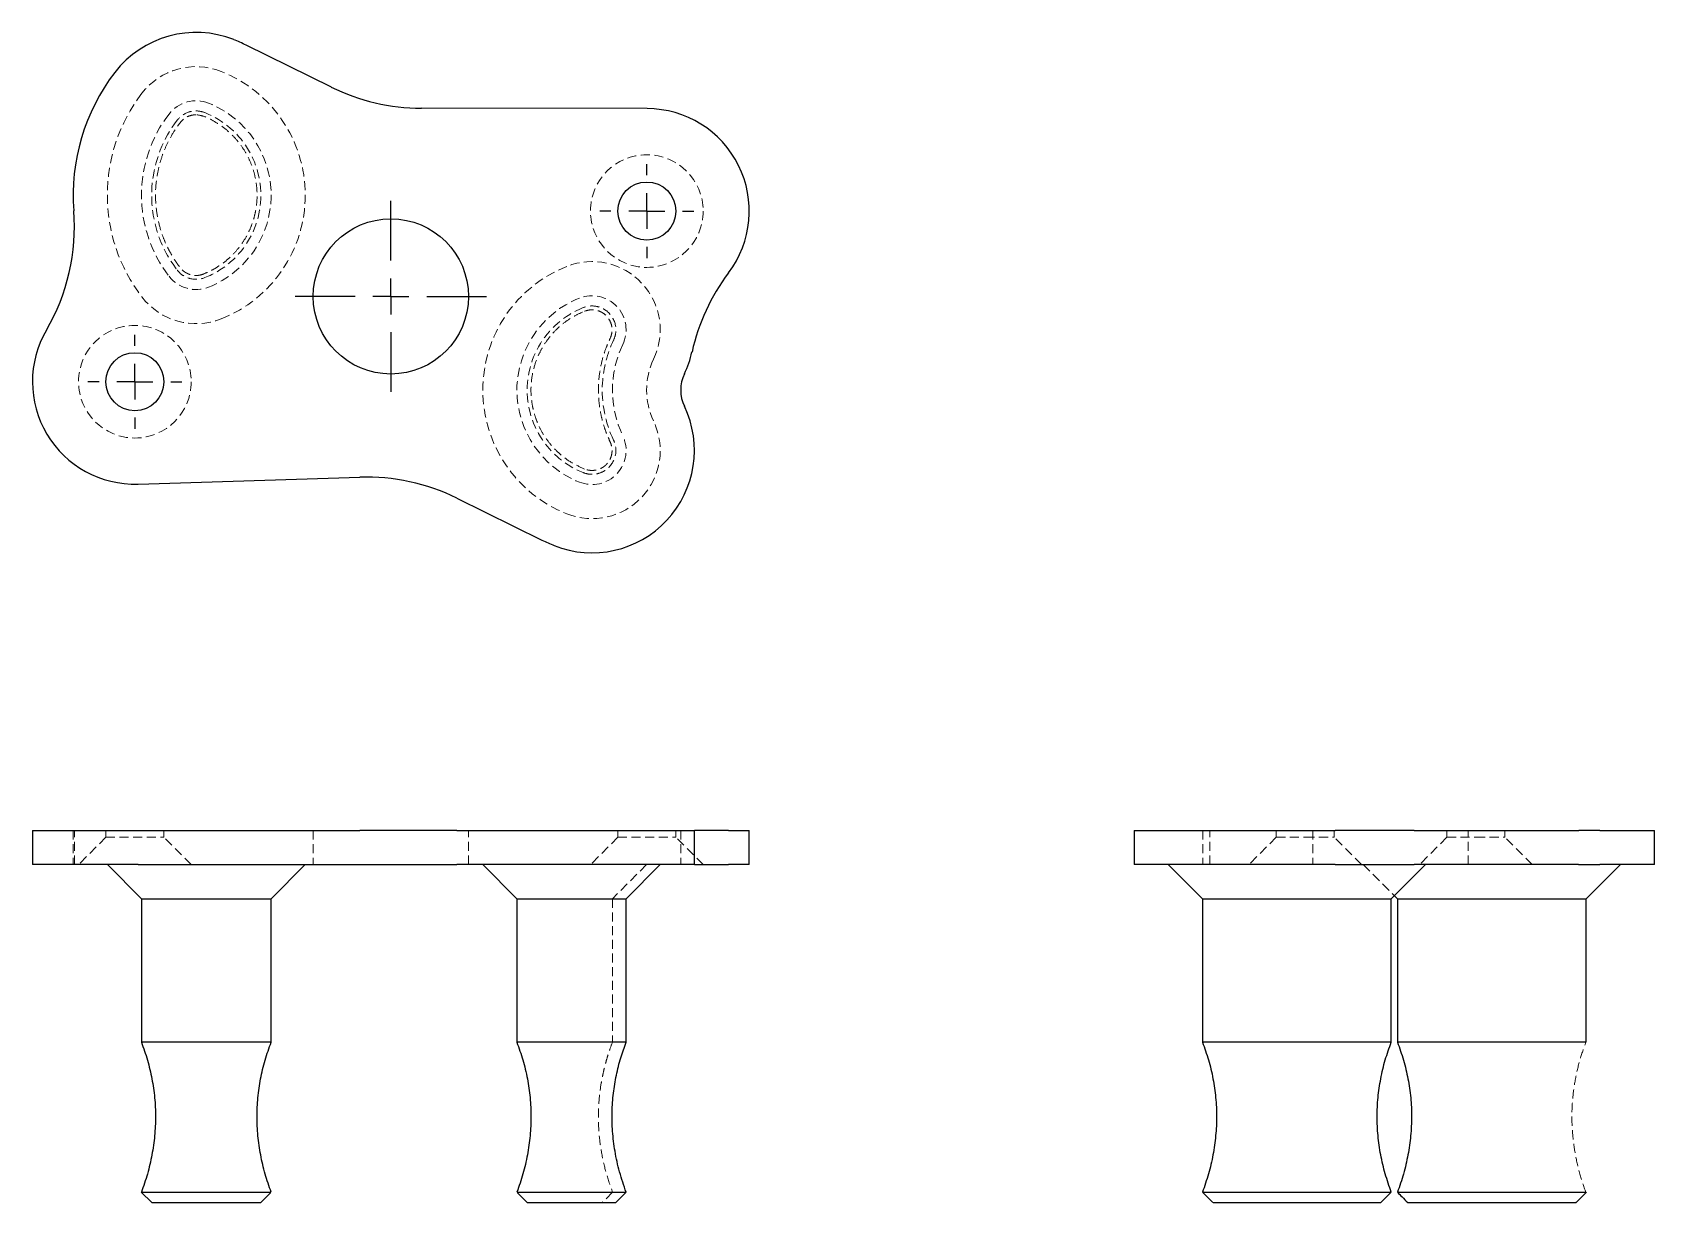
# Model space of a CAD drawing. Header units: millimetres. Extents: x 33 to 259, y 31 to 194.
import ezdxf

# ---------------------------------------------------------------- set-up
doc = ezdxf.new("R2010")
doc.units = ezdxf.units.MM
doc.linetypes.add('HIDDEN', pattern=[1.905, 1.27, -0.635])
doc.layers.add('10', color=7, linetype='Continuous')

# ---------------------------------------------------------------- blocks, each defined once
blk = doc.blocks.new('SW_CENTERMARKSYMBOL_0')
at = {"layer": '10', "color": 0}
for p, q in [((0, 5), (0, 6.55)), ((0, 0), (0, 2.5)), ((-5, 0), (-6.55, 0)), ((0, 0), (-2.5, 0)), ((0, 0), (0, -2.5)), ((0, 0), (2.5, 0)), ((5, 0), (6.55, 0)), ((0, -5), (0, -6.55))]:
    blk.add_line(p, q, dxfattribs=at)
blk = doc.blocks.new('SW_CENTERMARKSYMBOL_1')
at = {"layer": '10', "color": 0}
for p, q in [((0, 5), (0, 6.55)), ((0, 0), (0, 2.5)), ((-5, 0), (-6.55, 0)), ((0, 0), (-2.5, 0)), ((0, 0), (0, -2.5)), ((0, 0), (2.5, 0)), ((5, 0), (6.55, 0)), ((0, -5), (0, -6.55))]:
    blk.add_line(p, q, dxfattribs=at)
blk = doc.blocks.new('SW_CENTERMARKSYMBOL_2')
at = {"layer": '10', "color": 0}
for p, q in [((0, 5), (0, 13.33)), ((0, 0), (0, 2.5)), ((-5, 0), (-13.33, 0)), ((0, 0), (-2.5, 0)), ((0, 0), (0, -2.5)), ((0, 0), (2.5, 0)), ((5, 0), (13.33, 0)), ((0, -5), (0, -13.33))]:
    blk.add_line(p, q, dxfattribs=at)

msp = doc.modelspace()

# ---------------------------------------------------------------- linework, layer by layer
at = {"color": 7, "linetype": 'Continuous', "lineweight": 25}
for p, q in [((74.7, 186.67), (62.81, 192.53)), ((118.74, 183.67), (87.28, 183.72)), ((47.73, 131.29), (78.68, 132.26)), ((92.21, 129.32), (104.08, 123.47)), ((33, 82.96), (33, 78.2)), ((33, 82.96), (47.73, 82.96)), ((47.73, 82.96), (78.68, 82.96)), ((92.21, 82.96), (78.68, 82.96)), ((92.21, 82.96), (104.08, 82.96)), ((104.08, 82.96), (105.8, 82.96)), ((105.8, 82.96), (125.35, 82.96)), ((125.35, 78.2), (125.35, 82.96)), ((130.11, 82.96), (125.35, 82.96)), ((130.11, 82.96), (133, 82.96)), ((133, 78.2), (133, 82.96)), ((186.7, 82.96), (186.7, 78.2)), ((186.7, 82.96), (207.14, 82.96)), ((207.14, 82.96), (211.65, 82.96)), ((211.65, 82.96), (214.72, 82.96)), ((225.77, 82.96), (214.72, 82.96)), ((225.77, 82.96), (248.67, 82.96)), ((248.67, 82.96), (248.72, 82.96)), ((251.67, 82.96), (248.72, 82.96)), ((251.67, 82.96), (257.53, 82.96)), ((257.53, 82.96), (258.29, 82.96)), ((258.29, 82.96), (259.3, 82.96)), ((259.3, 78.2), (259.3, 82.96)), ((47.73, 78.2), (33, 78.2)), ((43.45, 78.2), (48.21, 73.43)), ((47.73, 78.2), (78.68, 78.2)), ((66.3, 73.43), (71.06, 78.2)), ((78.68, 78.2), (92.21, 78.2)), ((104.08, 78.2), (92.21, 78.2)), ((95.83, 78.2), (100.59, 73.43)), ((105.8, 78.2), (104.08, 78.2)), ((125.35, 78.2), (105.8, 78.2)), ((115.83, 73.43), (120.59, 78.2)), ((125.35, 78.2), (130.11, 78.2)), ((133, 78.2), (130.11, 78.2)), ((207.14, 78.2), (186.7, 78.2)), ((191.46, 78.2), (196.22, 73.43)), ((211.65, 78.2), (207.14, 78.2)), ((214.72, 78.2), (211.65, 78.2)), ((214.72, 78.2), (225.77, 78.2)), ((222.57, 73.43), (227.33, 78.2)), ((248.67, 78.2), (225.77, 78.2)), ((248.67, 78.2), (248.72, 78.2)), ((248.72, 78.2), (251.67, 78.2)), ((249.78, 73.43), (254.54, 78.2)), ((257.53, 78.2), (251.67, 78.2)), ((258.29, 78.2), (257.53, 78.2)), ((259.3, 78.2), (258.29, 78.2)), ((48.21, 73.43), (48.21, 53.43)), ((48.21, 73.43), (52.05, 73.43)), ((52.05, 73.43), (57.58, 73.43)), ((57.58, 73.43), (66.3, 73.43)), ((66.3, 53.43), (66.3, 73.43)), ((100.59, 73.43), (100.59, 53.43)), ((100.59, 73.43), (109.31, 73.43)), ((109.31, 73.43), (115.83, 73.43)), ((115.83, 53.43), (115.83, 73.43)), ((196.22, 73.43), (196.22, 53.44)), ((196.22, 73.43), (203.04, 73.43)), ((203.04, 73.43), (215.76, 73.43)), ((215.76, 73.43), (222.57, 73.43)), ((222.57, 53.43), (222.57, 73.43)), ((223, 73.86), (223.43, 73.43)), ((223.43, 73.43), (223.43, 53.43)), ((223.43, 73.43), (223.76, 73.43)), ((223.76, 73.43), (249.44, 73.43)), ((249.44, 73.43), (249.78, 73.43)), ((249.78, 53.43), (249.78, 73.43)), ((115.83, 53.43), (115.83, 53.43)), ((196.23, 53.44), (196.23, 53.44)), ((249.76, 53.43), (249.77, 53.43)), ((48.19, 32.5), (49.64, 31.05)), ((64.87, 31.05), (66.28, 32.46)), ((100.61, 32.46), (102.02, 31.05)), ((114.4, 31.05), (115.84, 32.5)), ((196.23, 32.5), (197.66, 31.05)), ((221.13, 31.05), (222.57, 32.5))]:
    msp.add_line(p, q, dxfattribs=at)
at = {"color": 7, "linetype": 'HIDDEN', "lineweight": 18}
for p, q in [((38.68, 82.96), (38.68, 78.2)), ((38.86, 78.2), (38.86, 82.96)), ((43.24, 82.01), (39.43, 78.2)), ((43.24, 82.96), (43.24, 82.01)), ((43.24, 82.01), (51.33, 82.01)), ((51.33, 82.01), (51.33, 82.96)), ((55.14, 78.2), (51.33, 82.01)), ((72.17, 82.96), (72.17, 78.2)), ((93.83, 78.2), (93.83, 82.96)), ((114.67, 82.01), (110.86, 78.2)), ((114.67, 82.96), (114.67, 82.01)), ((114.67, 82.01), (122.76, 82.01)), ((122.76, 82.01), (122.76, 82.96)), ((126.57, 78.2), (122.76, 82.01)), ((123.45, 82.96), (123.45, 78.2)), ((196.28, 82.96), (196.28, 78.2)), ((197.27, 78.2), (197.27, 82.96)), ((206.52, 82.01), (202.71, 78.2)), ((206.52, 82.96), (206.52, 82.01)), ((206.52, 82.01), (210.57, 82.01)), ((210.57, 82.01), (214.62, 82.01)), ((211.64, 82.96), (211.64, 78.2)), ((214.62, 82.01), (214.62, 82.96)), ((218.43, 78.2), (214.62, 82.01)), ((230.33, 82.01), (226.52, 78.2)), ((230.33, 82.96), (230.33, 82.01)), ((230.33, 82.01), (234.38, 82.01)), ((233.31, 78.2), (233.31, 82.96)), ((234.38, 82.01), (238.43, 82.01)), ((238.43, 82.01), (238.43, 82.96)), ((242.24, 78.2), (238.43, 82.01)), ((118.68, 78.2), (113.92, 73.43)), ((218.67, 78.2), (223, 73.86)), ((113.92, 73.43), (113.92, 53.43)), ((196.56, 53.44), (197.29, 53.44)), ((113.93, 32.49), (112.49, 31.05)), ((114.4, 31.05), (115.84, 32.5))]:
    msp.add_line(p, q, dxfattribs=at)
at = {"color": 7, "linetype": 'Continuous', "lineweight": 25, "flags": 128}
msp.add_lwpolyline([(248.35, 31.05), (249, 31.7), (249.79, 32.49)], dxfattribs=at)
at = {"color": 7, "linetype": 'HIDDEN', "lineweight": 18}
for centre in [(118.71, 169.38), (47.29, 145.57)]:
    msp.add_circle(centre, 7.86, dxfattribs=at)
at = {"color": 7, "linetype": 'Continuous', "lineweight": 25}
for centre, radius in [((118.71, 169.38), 4.05), ((83, 157.47), 10.83), ((47.29, 145.57), 4.05)]:
    msp.add_circle(centre, radius, dxfattribs=at)
for centre, radius, start, end in [((55.83, 180.01), 14.29, 68.3817, 142.4765), ((52.49, 171.6), 23.33, 63.7517, 68.3817), ((66.78, 171.6), 28.1, 142.4765, 184.4625), ((87.33, 212.3), 28.57, 243.7517, 269.8931), ((118.71, 169.38), 14.29, 322.9253, 89.8931), ((10.28, 167.19), 28.57, 329.6982, 4.4625), ((152.91, 143.54), 28.57, 142.9253, 167.5141), ((47.29, 145.57), 14.29, 149.6982, 271.7871), ((111.06, 152.81), 14.29, 334.4805, 347.5141), ((128.68, 144.4), 5.24, 154.4805, 205.5195), ((111.06, 135.99), 14.29, 248.3817, 25.5195), ((79.57, 103.7), 28.57, 63.7517, 91.7871), ((114.4, 144.4), 23.33, 243.7517, 248.3817)]:
    msp.add_arc(centre, radius, start, end, dxfattribs=at)
at = {"color": 7, "linetype": 'HIDDEN', "lineweight": 18}
for centre, radius, start, end in [((55.83, 180.01), 9.52, 68.3817, 142.4765), ((52.49, 171.6), 18.57, 291.6183, 68.3817), ((66.78, 171.6), 23.33, 142.4765, 217.5235), ((55.83, 180.01), 4.76, 68.3817, 142.4765), ((52.49, 171.6), 13.81, 291.6183, 68.3817), ((66.78, 171.6), 18.57, 142.4765, 217.5235), ((114.4, 144.4), 18.57, 111.6183, 248.3817), ((111.06, 152.81), 9.52, 334.4805, 111.6183), ((55.83, 163.19), 4.76, 217.5235, 291.6183), ((55.83, 163.19), 9.52, 217.5235, 291.6183), ((114.4, 144.4), 13.81, 111.6183, 248.3817), ((111.06, 152.81), 4.76, 334.4805, 111.6183), ((128.68, 144.4), 14.76, 154.4805, 205.5195), ((128.68, 144.4), 10, 154.4805, 205.5195), ((111.06, 135.99), 9.52, 248.3817, 25.5195), ((111.06, 135.99), 4.76, 248.3817, 25.5195)]:
    msp.add_arc(centre, radius, start, end, dxfattribs=at)
for points, knots in [([(57.05, 183.11), (56.71, 183.25), (55.91, 183.43), (54.37, 183.17), (53.51, 182.48), (53.18, 182.04)], [-0.56041089, -0.56041089, -0.56041089, -0.56041089, -0.53745359, -0.51449628, -0.48006032, -0.48006032, -0.48006032, -0.48006032]), ([(53.18, 182.04), (51.23, 179.5), (49.2, 174.33), (49.92, 166.74), (51.88, 162.86), (53.18, 161.16)], [-0.9196494, -0.9196494, -0.9196494, -0.9196494, -0.7656901, -0.6630505, -0.5604109, -0.5604109, -0.5604109, -0.5604109]), ([(56.86, 160.59), (56.67, 160.53), (56.31, 160.41), (55.79, 160.38), (55.34, 160.43), (54.96, 160.52), (54.65, 160.65), (54.37, 160.8), (53.92, 161.1), (53.36, 161.79), (52.72, 162.73), (52.12, 163.77), (51.57, 164.88), (50.97, 166.39), (50.47, 168.26), (50.17, 170.42), (50.15, 172.51), (50.39, 174.47), (50.8, 176.24), (51.36, 177.84), (52.07, 179.37), (52.82, 180.62), (53.51, 181.62), (54.15, 182.33), (54.9, 182.69), (55.53, 182.81), (55.84, 182.8), (55.98, 182.8)], [0, 0, 0, 0, 0.021336, 0.039852, 0.05562, 0.068656, 0.081795, 0.091987, 0.102758, 0.139199, 0.185887, 0.224002, 0.267986, 0.317968, 0.397065, 0.475072, 0.549941, 0.620365, 0.685264, 0.743804, 0.801529, 0.865851, 0.898633, 0.931623, 0.966846, 0.985438, 1, 1, 1, 1]), ([(55.98, 182.81), (56.28, 182.75), (57.05, 182.61), (58.16, 182.02), (59.47, 181.23), (60.73, 180.17), (61.86, 178.91), (62.75, 177.59), (63.44, 176.21), (63.94, 174.77), (64.25, 173.29), (64.37, 171.82), (64.31, 170.51), (64.13, 169.32), (63.86, 168.2), (63.43, 166.99), (62.81, 165.72), (61.98, 164.46), (61.04, 163.36), (60.03, 162.44), (59.03, 161.7), (57.97, 161.07), (57.23, 160.75), (56.86, 160.59)], [0, 0, 0, 0, 0.031913, 0.079777, 0.127869, 0.190131, 0.248043, 0.301163, 0.353803, 0.406131, 0.457793, 0.508416, 0.557717, 0.592476, 0.632082, 0.676251, 0.724603, 0.776558, 0.831268, 0.873547, 0.916232, 0.958644, 1, 1, 1, 1]), ([(57.05, 160.09), (58.36, 160.61), (62.03, 162.83), (65.68, 169.33), (64.16, 178.15), (59.67, 182.08), (57.05, 183.11)], [-0.4800603, -0.4800603, -0.4800603, -0.4800603, -0.4114803, -0.2743202, -0.1371601, 0, 0, 0, 0]), ([(53.18, 161.16), (53.4, 160.87), (53.99, 160.31), (55.45, 159.74), (56.54, 159.89), (57.05, 160.09)], [-1, -1, -1, -1, -0.97704269, -0.95408538, -0.91964942, -0.91964942, -0.91964942, -0.91964942]), ([(114.07, 151.37), (114.2, 151.65), (114.41, 152.29), (114.42, 153.81), (113.54, 155.31), (112.05, 156.07), (110.87, 156.2), (110.15, 156.03), (109.84, 155.91)], [-1, -1, -1, -1, -0.9785282, -0.9570563, -0.9141127, -0.8926409, -0.871169, -0.8496972, -0.8496972, -0.8496972, -0.8496972]), ([(109.84, 155.91), (107.22, 154.87), (102.73, 150.95), (101.21, 142.12), (104.86, 135.63), (108.53, 133.41), (109.84, 132.89)], [-0.4852595, -0.4852595, -0.4852595, -0.4852595, -0.346614, -0.2079684, -0.0693228, 0, 0, 0, 0]), ([(110.04, 133.39), (109.49, 133.64), (108.35, 134.14), (106.81, 135.24), (105.47, 136.54), (104.43, 137.93), (103.67, 139.3), (103.16, 140.57), (102.84, 141.72), (102.63, 142.88), (102.52, 144.19), (102.59, 145.75), (102.91, 147.51), (103.5, 149.16), (104.28, 150.61), (105.14, 151.84), (106.17, 152.97), (107.36, 153.97), (108.65, 154.8), (109.58, 155.21), (110.03, 155.41)], [0, 0, 0, 0, 0.063554, 0.132437, 0.198957, 0.260868, 0.316624, 0.3651, 0.405654, 0.443516, 0.489879, 0.544935, 0.608311, 0.679168, 0.730005, 0.783049, 0.837564, 0.89271, 0.947292, 1, 1, 1, 1]), ([(110.03, 155.41), (110.31, 155.49), (110.81, 155.64), (111.53, 155.59), (112.08, 155.43), (112.62, 155.16), (113.13, 154.75), (113.56, 154.13), (113.8, 153.49), (113.88, 152.87), (113.83, 152.15), (113.46, 151.32), (112.98, 150.22), (112.5, 148.76), (112.11, 146.91), (111.93, 144.99), (111.98, 143.21), (112.16, 141.7), (112.45, 140.3), (112.81, 139.09), (113.18, 138.08), (113.53, 137.34), (113.78, 136.73), (113.87, 136.18), (113.86, 135.58), (113.7, 134.97), (113.44, 134.48), (113.15, 134.11), (112.85, 133.81), (112.41, 133.51), (111.78, 133.25), (111.11, 133.17), (110.51, 133.23), (110.19, 133.33), (110.03, 133.39)], [0, 0, 0, 0, 0.02997, 0.055002, 0.075327, 0.090991, 0.118131, 0.145097, 0.169451, 0.190474, 0.210707, 0.24498, 0.286613, 0.337672, 0.408288, 0.486804, 0.541964, 0.597066, 0.648154, 0.693142, 0.731151, 0.761672, 0.781072, 0.800267, 0.821055, 0.84361, 0.867259, 0.879361, 0.893074, 0.911882, 0.935921, 0.965188, 0.981894, 1, 1, 1, 1]), ([(114.07, 137.42), (112.89, 139.9), (111.95, 144.77), (113.18, 149.51), (114.07, 151.37)], [-0.8496972, -0.8496972, -0.8496972, -0.8496972, -0.7273344, -0.6355623, -0.6355623, -0.6355623, -0.6355623]), ([(109.84, 132.89), (110.15, 132.76), (110.87, 132.59), (112.05, 132.73), (113.54, 133.48), (114.42, 134.99), (114.41, 136.5), (114.2, 137.14), (114.07, 137.42)], [-0.6355623, -0.6355623, -0.6355623, -0.6355623, -0.6140905, -0.5926187, -0.5711469, -0.5282032, -0.5067314, -0.4852595, -0.4852595, -0.4852595, -0.4852595]), ([(56.14, 53.43), (56.39, 53.43), (56.63, 53.43), (57.11, 53.43), (57.35, 53.43), (57.58, 53.43)], [0, 0, 0, 0, 0.5, 0.5, 1, 1, 1, 1]), ([(113.93, 53.45), (113.78, 53.04), (113.49, 52.27), (113.16, 51.21), (112.9, 50.28), (112.69, 49.43), (112.5, 48.56), (112.25, 47.2), (112.02, 45.38), (111.92, 42.98), (112.03, 40.46), (112.4, 37.8), (113.01, 35.12), (113.62, 33.36), (113.93, 32.48)], [0, 0, 0, 0, 0.06131, 0.114661, 0.155507, 0.195312, 0.237013, 0.280618, 0.387818, 0.49449, 0.615712, 0.739948, 0.86895, 1, 1, 1, 1]), ([(115.36, 53.43), (115.47, 53.43), (115.55, 53.43), (115.69, 53.44), (115.74, 53.44), (115.78, 53.44)], [0, 0, 0, 0, 0.5, 0.5, 1, 1, 1, 1]), ([(202.81, 53.43), (203.41, 53.43), (204.71, 53.43), (206.88, 53.43), (209.21, 53.43), (211.53, 53.43), (213.8, 53.43), (215.36, 53.43), (216.1, 53.43), (216.18, 53.43)], [0, 0, 0, 0, 0.144008, 0.313004, 0.47724, 0.646238, 0.810473, 0.979471, 1, 1, 1, 1]), ([(221.55, 53.43), (221.6, 53.43), (221.87, 53.43), (222.07, 53.43), (222.24, 53.43)], [0, 0, 0, 0, 0.208017, 1, 1, 1, 1]), ([(223.47, 53.43), (223.51, 53.43), (223.58, 53.43), (223.85, 53.43), (224.24, 53.43), (224.72, 53.43), (225.1, 53.43), (225.29, 53.43)], [0, 0, 0, 0, 0.1836, 0.39237, 0.607193, 0.801185, 1, 1, 1, 1]), ([(249.71, 32.48), (249.42, 33.33), (248.83, 35.04), (248.23, 37.69), (247.85, 40.36), (247.73, 43.03), (247.85, 45.69), (248.23, 48.33), (248.83, 50.93), (249.42, 52.6), (249.71, 53.43)], [0, 0, 0, 0, 0.125409, 0.253684, 0.37935, 0.503469, 0.627145, 0.751491, 0.877606, 1, 1, 1, 1]), ([(247.91, 53.43), (248.1, 53.43), (248.47, 53.44), (248.95, 53.43), (249.34, 53.44), (249.59, 53.43), (249.66, 53.43), (249.69, 53.43)], [0, 0, 0, 0, 0.20594, 0.4168489, 0.6416808, 0.8730346, 1, 1, 1, 1]), ([(197.36, 32.48), (197.24, 32.48), (196.92, 32.48), (196.7, 32.48), (196.56, 32.48)], [0, 0, 0, 0, 0.383426, 1, 1, 1, 1]), ([(205.36, 32.48), (204.75, 32.48), (203.41, 32.48), (201.74, 32.48), (200.81, 32.48), (200.45, 32.48)], [0, 0, 0, 0, 0.344412, 0.748198, 1, 1, 1, 1]), ([(217.83, 32.48), (217.52, 32.48), (216.62, 32.48), (215.51, 32.48), (214.68, 32.48), (214.58, 32.48)], [0, 0, 0, 0, 0.310641, 0.919751, 1, 1, 1, 1]), ([(222.24, 32.48), (221.96, 32.48), (221.63, 32.48), (221.12, 32.48), (221.02, 32.48)], [0, 0, 0, 0, 0.804977, 1, 1, 1, 1]), ([(225.29, 32.48), (225.09, 32.48), (224.68, 32.48), (224.19, 32.48), (223.83, 32.48), (223.69, 32.48), (223.64, 32.48)], [0, 0, 0, 0, 0.264733, 0.537159, 0.800367, 1, 1, 1, 1]), ([(249.77, 32.48), (249.77, 32.48), (249.72, 32.48), (249.55, 32.48), (249.43, 32.48), (249.11, 32.48), (248.91, 32.49), (248.45, 32.48), (248.2, 32.48), (247.91, 32.48)], [0, 0, 0, 0, 0.25, 0.25, 0.5, 0.5, 0.75, 0.75, 1, 1, 1, 1]), ([(248.21, 31.05), (248.08, 31.05), (247.84, 31.05), (247.33, 31.05), (247.11, 31.05)], [0, 0, 0, 0, 0.548814, 1, 1, 1, 1])]:
    msp.add_open_spline(points, degree=3, knots=knots, dxfattribs=at)
at = {"color": 7, "linetype": 'Continuous', "lineweight": 25}
for points, knots in [([(48.2, 53.43), (48.5, 52.6), (49.09, 50.93), (49.7, 48.33), (50.09, 45.69), (50.21, 43.03), (50.08, 40.36), (49.7, 37.69), (49.09, 35.04), (48.5, 33.33), (48.2, 32.49)], [0, 0, 0, 0, 0.122406, 0.248518, 0.372868, 0.496551, 0.620677, 0.746347, 0.874619, 1, 1, 1, 1]), ([(52.05, 53.43), (51.77, 53.43), (51.2, 53.43), (50.46, 53.43), (49.81, 53.43), (49.26, 53.43), (48.83, 53.43), (48.51, 53.43), (48.3, 53.43), (48.2, 53.43), (48.22, 53.43), (48.22, 53.43)], [0, 0, 0, 0, 0.118234, 0.2364679, 0.3576648, 0.4788616, 0.5970956, 0.7153296, 0.8365265, 0.9577234, 1, 1, 1, 1]), ([(57.58, 53.43), (57.34, 53.43), (57.09, 53.43), (56.59, 53.43), (56.34, 53.43), (55.82, 53.43), (55.57, 53.43), (55.06, 53.43), (54.81, 53.43), (54.31, 53.43), (54.07, 53.43), (53.61, 53.43), (53.38, 53.43), (52.95, 53.43), (52.75, 53.43), (52.38, 53.43), (52.21, 53.43), (52.05, 53.43)], [0, 0, 0, 0, 0.125, 0.125, 0.25, 0.25, 0.375, 0.375, 0.5, 0.5, 0.625, 0.625, 0.75, 0.75, 0.875, 0.875, 1, 1, 1, 1]), ([(66.29, 53.43), (66.26, 53.43), (66.21, 53.43), (65.64, 53.43), (64.73, 53.43), (63.44, 53.43), (62.11, 53.43), (60.87, 53.43), (59.85, 53.43), (58.75, 53.43), (57.97, 53.43), (57.58, 53.43)], [0, 0, 0, 0, 0.130373, 0.269701, 0.413069, 0.552397, 0.695765, 0.770563, 0.845362, 0.922681, 1, 1, 1, 1]), ([(66.3, 32.5), (66.01, 33.34), (65.42, 35.04), (64.81, 37.68), (64.42, 40.36), (64.3, 43.03), (64.42, 45.69), (64.8, 48.33), (65.41, 50.93), (66.01, 52.6), (66.31, 53.43)], [0, 0, 0, 0, 0.124642, 0.2530258, 0.3787968, 0.5030189, 0.6267957, 0.751243, 0.8774585, 1, 1, 1, 1]), ([(109.31, 53.44), (108.61, 53.44), (107.2, 53.43), (105.32, 53.43), (103.68, 53.43), (102.36, 53.43), (101.36, 53.43), (100.78, 53.43), (100.54, 53.43), (100.6, 53.43), (100.6, 53.43)], [0, 0, 0, 0, 0.139306, 0.282652, 0.421957, 0.565302, 0.704613, 0.847963, 0.987276, 1, 1, 1, 1]), ([(100.58, 53.43), (100.88, 52.61), (101.47, 50.94), (102.08, 48.34), (102.47, 45.7), (102.59, 43.04), (102.47, 40.37), (102.08, 37.69), (101.47, 35.05), (100.88, 33.34), (100.59, 32.5)], [0, 0, 0, 0, 0.122118, 0.248233, 0.372634, 0.49642, 0.620709, 0.746604, 0.875166, 1, 1, 1, 1]), ([(115.82, 53.43), (115.82, 53.43), (115.84, 53.43), (115.75, 53.43), (115.54, 53.43), (115.2, 53.43), (114.73, 53.42), (114.17, 53.43), (113.51, 53.45), (112.79, 53.44), (112.01, 53.43), (111.22, 53.44), (110.41, 53.45), (109.78, 53.44), (109.42, 53.44), (109.31, 53.44)], [0, 0, 0, 0, 0.005093, 0.093331, 0.179182, 0.267522, 0.353374, 0.441729, 0.527398, 0.615559, 0.701131, 0.789182, 0.874889, 0.963082, 1, 1, 1, 1]), ([(115.83, 32.49), (115.51, 33.43), (114.86, 35.31), (114.24, 38.16), (113.89, 40.97), (113.83, 43.68), (114.01, 46.29), (114.43, 48.81), (115.02, 51.2), (115.57, 52.7), (115.83, 53.43)], [0, 0, 0, 0, 0.139487, 0.27756, 0.408863, 0.534821, 0.656679, 0.775474, 0.892033, 1, 1, 1, 1]), ([(196.22, 53.43), (196.52, 52.61), (197.12, 50.94), (197.73, 48.35), (198.11, 45.7), (198.24, 43.04), (198.11, 40.37), (197.73, 37.69), (197.12, 35.05), (196.52, 33.33), (196.23, 32.49)], [0, 0, 0, 0, 0.122112, 0.248159, 0.372485, 0.496193, 0.620402, 0.746218, 0.874706, 1, 1, 1, 1]), ([(203.04, 53.43), (202.82, 53.43), (202.38, 53.43), (201.65, 53.44), (200.87, 53.43), (200.08, 53.43), (199.3, 53.43), (198.57, 53.43), (197.91, 53.42), (197.34, 53.43), (196.87, 53.45), (196.52, 53.44), (196.3, 53.43), (196.25, 53.43), (196.23, 53.44)], [0, 0, 0, 0, 0.075572, 0.152885, 0.237075, 0.323699, 0.407979, 0.494704, 0.578985, 0.665725, 0.749827, 0.836374, 0.920382, 1, 1, 1, 1]), ([(215.76, 53.43), (214.76, 53.43), (213.73, 53.43), (212.14, 53.43), (211.6, 53.43), (210.5, 53.43), (209.95, 53.43), (208.85, 53.43), (208.29, 53.43), (207.21, 53.43), (206.67, 53.43), (205.61, 53.43), (205.08, 53.43), (204.31, 53.43), (204.05, 53.43), (203.54, 53.43), (203.29, 53.43), (203.04, 53.43)], [0, 0, 0, 0, 0.25, 0.25, 0.375, 0.375, 0.5, 0.5, 0.625, 0.625, 0.75, 0.75, 0.875, 0.875, 0.9375, 0.9375, 1, 1, 1, 1]), ([(222.55, 53.43), (222.55, 53.43), (222.56, 53.43), (222.43, 53.43), (222.16, 53.44), (221.77, 53.44), (221.26, 53.42), (220.66, 53.42), (219.97, 53.44), (219.23, 53.44), (218.44, 53.43), (217.64, 53.43), (216.84, 53.44), (216.21, 53.43), (215.86, 53.43), (215.76, 53.43)], [0, 0, 0, 0, 0.023228, 0.109905, 0.194023, 0.280577, 0.364666, 0.451183, 0.535221, 0.621683, 0.705846, 0.792441, 0.876636, 0.963271, 1, 1, 1, 1]), ([(222.57, 32.49), (222.28, 33.33), (221.68, 35.05), (221.07, 37.69), (220.68, 40.37), (220.56, 43.04), (220.68, 45.7), (221.07, 48.35), (221.68, 50.94), (222.28, 52.61), (222.57, 53.43)], [0, 0, 0, 0, 0.125296, 0.253841, 0.379714, 0.503978, 0.627741, 0.752123, 0.878226, 1, 1, 1, 1]), ([(223.43, 53.43), (223.72, 52.6), (224.32, 50.93), (224.93, 48.33), (225.32, 45.69), (225.44, 43.03), (225.31, 40.36), (224.93, 37.69), (224.32, 35.04), (223.73, 33.33), (223.43, 32.49)], [0, 0, 0, 0, 0.122502, 0.248624, 0.372978, 0.496661, 0.620788, 0.746461, 0.874743, 1, 1, 1, 1]), ([(223.76, 53.43), (223.69, 53.43), (223.53, 53.44), (223.43, 53.43), (223.44, 53.43), (223.45, 53.43)], [0, 0, 0, 0, 0.4003416, 0.8101817, 1, 1, 1, 1]), ([(249.44, 53.43), (249.19, 53.43), (248.88, 53.43), (248.2, 53.43), (247.81, 53.43), (247.16, 53.43), (246.94, 53.43), (246.47, 53.43), (246.22, 53.43), (245.47, 53.43), (244.93, 53.43), (243.8, 53.43), (243.19, 53.43), (241.95, 53.43), (241.32, 53.43), (240.34, 53.43), (240, 53.43), (239.33, 53.43), (238.99, 53.43), (237.97, 53.43), (237.28, 53.43), (235.92, 53.43), (235.23, 53.43), (233.86, 53.43), (233.19, 53.43), (231.88, 53.43), (231.25, 53.43), (230.31, 53.43), (230.01, 53.43), (229.41, 53.43), (229.12, 53.43), (228.27, 53.43), (227.73, 53.43), (226.73, 53.43), (226.25, 53.43), (225.39, 53.43), (225.01, 53.43), (224.32, 53.43), (224.02, 53.43), (223.76, 53.43)], [0, 0, 0, 0, 0.0625, 0.0625, 0.125, 0.125, 0.15625, 0.15625, 0.1875, 0.1875, 0.25, 0.25, 0.3125, 0.3125, 0.375, 0.375, 0.40625, 0.40625, 0.4375, 0.4375, 0.5, 0.5, 0.5625, 0.5625, 0.625, 0.625, 0.6875, 0.6875, 0.71875, 0.71875, 0.75, 0.75, 0.8125, 0.8125, 0.875, 0.875, 0.9375, 0.9375, 1, 1, 1, 1]), ([(249.77, 53.43), (249.75, 53.43), (249.71, 53.43), (249.61, 53.43), (249.53, 53.43), (249.44, 53.43)], [0, 0, 0, 0, 0.5, 0.5, 1, 1, 1, 1]), ([(48.21, 32.48), (48.22, 32.48), (48.24, 32.48), (48.42, 32.48), (48.73, 32.48), (49.17, 32.48), (49.74, 32.48), (50.43, 32.48), (51.2, 32.48), (51.78, 32.48), (52.05, 32.48)], [0, 0, 0, 0, 0.112026, 0.242748, 0.37347, 0.500285, 0.6271, 0.757597, 0.888094, 1, 1, 1, 1]), ([(52.05, 32.48), (52.36, 32.48), (52.74, 32.48), (53.38, 32.48), (53.6, 32.48), (54.07, 32.48), (54.31, 32.48), (54.8, 32.48), (55.06, 32.48), (55.57, 32.48), (55.82, 32.48), (56.34, 32.49), (56.59, 32.48), (57.09, 32.48), (57.34, 32.48), (57.58, 32.48)], [0, 0, 0, 0, 0.25, 0.25, 0.375, 0.375, 0.5, 0.5, 0.625, 0.625, 0.75, 0.75, 0.875, 0.875, 1, 1, 1, 1]), ([(57.58, 32.48), (58.22, 32.48), (59.53, 32.48), (61.27, 32.48), (62.83, 32.48), (64.16, 32.48), (65.24, 32.48), (65.96, 32.48), (66.31, 32.48), (66.27, 32.48), (66.25, 32.48)], [0, 0, 0, 0, 0.128228, 0.259564, 0.387799, 0.519171, 0.658278, 0.801368, 0.941052, 1, 1, 1, 1]), ([(100.64, 32.48), (100.63, 32.48), (100.61, 32.48), (101.03, 32.48), (101.82, 32.48), (102.99, 32.48), (104.47, 32.48), (106.25, 32.48), (107.9, 32.48), (108.97, 32.48), (109.31, 32.48)], [0, 0, 0, 0, 0.083969, 0.223693, 0.367535, 0.506428, 0.649299, 0.789023, 0.932869, 1, 1, 1, 1]), ([(109.31, 32.48), (109.56, 32.48), (110.06, 32.48), (110.86, 32.48), (111.67, 32.48), (112.45, 32.48), (113.2, 32.48), (113.88, 32.48), (114.5, 32.48), (115.01, 32.49), (115.41, 32.48), (115.68, 32.48), (115.82, 32.48), (115.81, 32.48), (115.81, 32.48)], [0, 0, 0, 0, 0.085522, 0.173489, 0.259711, 0.348522, 0.433128, 0.519995, 0.607776, 0.698341, 0.782605, 0.869143, 0.956228, 1, 1, 1, 1]), ([(196.25, 32.48), (196.25, 32.48), (196.26, 32.48), (196.42, 32.48), (196.71, 32.48), (197.12, 32.48), (197.65, 32.48), (198.28, 32.49), (198.99, 32.48), (199.73, 32.48), (200.53, 32.48), (201.36, 32.48), (202.22, 32.48), (202.76, 32.48), (203.04, 32.48)], [0, 0, 0, 0, 0.023643, 0.112435, 0.197021, 0.283869, 0.37163, 0.462176, 0.546421, 0.63294, 0.720005, 0.809788, 0.903327, 1, 1, 1, 1]), ([(203.04, 32.48), (203.53, 32.48), (204.04, 32.48), (205.08, 32.48), (205.61, 32.48), (206.68, 32.48), (207.22, 32.48), (208.31, 32.48), (208.86, 32.48), (210.51, 32.48), (211.59, 32.48), (213.18, 32.48), (213.71, 32.48), (214.75, 32.48), (215.26, 32.48), (215.76, 32.48)], [0, 0, 0, 0, 0.125, 0.125, 0.25, 0.25, 0.375, 0.375, 0.5, 0.5, 0.75, 0.75, 0.875, 0.875, 1, 1, 1, 1]), ([(215.76, 32.48), (216, 32.48), (216.49, 32.48), (217.28, 32.48), (218.1, 32.48), (218.89, 32.48), (219.65, 32.48), (220.36, 32.49), (221.02, 32.49), (221.57, 32.48), (222.01, 32.48), (222.33, 32.48), (222.51, 32.48), (222.53, 32.48), (222.54, 32.48)], [0, 0, 0, 0, 0.085595, 0.173634, 0.260066, 0.349168, 0.433097, 0.519214, 0.607386, 0.698432, 0.782171, 0.868107, 0.955891, 1, 1, 1, 1]), ([(223.42, 32.49), (223.64, 32.28), (224.12, 31.8), (224.6, 31.32), (224.86, 31.05)], [0, 0, 0, 0, 0.452489, 1, 1, 1, 1]), ([(223.45, 32.48), (223.45, 32.48), (223.43, 32.49), (223.62, 32.48), (223.76, 32.48)], [0, 0, 0, 0, 0.266027, 1, 1, 1, 1]), ([(223.76, 32.48), (224.02, 32.48), (224.62, 32.48), (225.39, 32.48), (226.26, 32.48), (226.73, 32.48), (227.74, 32.48), (228.27, 32.48), (229.13, 32.48), (229.43, 32.48), (230.02, 32.48), (230.33, 32.48), (231.25, 32.48), (231.89, 32.48), (232.87, 32.48), (233.21, 32.48), (233.88, 32.48), (234.22, 32.48), (235.23, 32.48), (235.92, 32.48), (236.94, 32.48), (237.28, 32.48), (237.97, 32.48), (238.32, 32.48), (239.34, 32.48), (240.01, 32.48), (241.31, 32.48), (241.95, 32.48), (243.2, 32.48), (243.8, 32.48), (244.92, 32.48), (245.46, 32.48), (246.22, 32.49), (246.47, 32.49), (246.94, 32.49), (247.16, 32.49), (247.8, 32.49), (248.19, 32.48), (248.88, 32.48), (249.19, 32.48), (249.44, 32.48)], [0, 0, 0, 0, 0.0625, 0.125, 0.125, 0.1875, 0.1875, 0.25, 0.25, 0.28125, 0.28125, 0.3125, 0.3125, 0.375, 0.375, 0.40625, 0.40625, 0.4375, 0.4375, 0.5, 0.5, 0.53125, 0.53125, 0.5625, 0.5625, 0.625, 0.625, 0.6875, 0.6875, 0.75, 0.75, 0.8125, 0.8125, 0.84375, 0.84375, 0.875, 0.875, 0.9375, 0.9375, 1, 1, 1, 1]), ([(249.77, 32.48), (249.77, 32.48), (249.77, 32.48), (249.78, 32.48), (249.78, 32.48), (249.78, 32.48)], [0, 0, 0, 0, 0.429908, 0.859816, 1, 1, 1, 1]), ([(49.64, 31.05), (49.64, 31.05), (49.62, 31.05), (49.7, 31.05), (49.89, 31.05), (50.22, 31.05), (50.66, 31.05), (51.2, 31.05), (51.87, 31.05), (52.54, 31.05), (53.01, 31.05), (53.18, 31.05)], [0, 0, 0, 0, 0.0185678, 0.1457028, 0.2765466, 0.4073889, 0.534203, 0.661019, 0.7915016, 0.9219823, 1, 1, 1, 1]), ([(53.18, 31.05), (53.4, 31.05), (53.99, 31.05), (55.45, 31.05), (56.54, 31.05), (57.05, 31.05)], [-1, -1, -1, -1, -0.97704269, -0.95408538, -0.91964942, -0.91964942, -0.91964942, -0.91964942]), ([(57.05, 31.05), (57.69, 31.05), (58.97, 31.05), (60.67, 31.05), (62.15, 31.05), (63.32, 31.05), (64.22, 31.05), (64.72, 31.05), (64.93, 31.05), (64.87, 31.05), (64.87, 31.05)], [0, 0, 0, 0, 0.141207, 0.286566, 0.427806, 0.57325, 0.713215, 0.857205, 0.99684, 1, 1, 1, 1]), ([(102.04, 31.05), (102.06, 31.05), (102.09, 31.05), (102.57, 31.05), (103.38, 31.05), (104.51, 31.05), (105.69, 31.05), (106.8, 31.05), (107.75, 31.05), (108.75, 31.05), (109.48, 31.05), (109.84, 31.05)], [0, 0, 0, 0, 0.119995, 0.260288, 0.404783, 0.543579, 0.68625, 0.763289, 0.840333, 0.920166, 1, 1, 1, 1]), ([(109.84, 31.05), (110.18, 31.05), (110.88, 31.05), (112, 31.05), (113.03, 31.05), (113.83, 31.05), (114.24, 31.05), (114.39, 31.05), (114.38, 31.05), (114.38, 31.05)], [0, 0, 0, 0, 0.165312, 0.341163, 0.517484, 0.693943, 0.866792, 0.956611, 1, 1, 1, 1]), ([(197.71, 31.05), (197.72, 31.05), (197.75, 31.05), (198.22, 31.05), (199.01, 31.05), (199.87, 31.05), (200.61, 31.05), (201.36, 31.05), (201.98, 31.05), (202.37, 31.05), (202.42, 31.05)], [0, 0, 0, 0, 0.1018, 0.276323, 0.450983, 0.62207, 0.710973, 0.802907, 0.971187, 1, 1, 1, 1]), ([(202.42, 31.05), (204.9, 31.05), (209.77, 31.05), (214.51, 31.05), (216.37, 31.05)], [-0.8496972, -0.8496972, -0.8496972, -0.8496972, -0.7273344, -0.6355623, -0.6355623, -0.6355623, -0.6355623]), ([(216.37, 31.05), (216.7, 31.05), (217.39, 31.05), (218.52, 31.05), (219.57, 31.05), (220.43, 31.05), (220.99, 31.05), (221.07, 31.05), (221.1, 31.05)], [0, 0, 0, 0, 0.163642, 0.338591, 0.510114, 0.685768, 0.861508, 1, 1, 1, 1]), ([(224.9, 31.05), (224.89, 31.05), (224.83, 31.05), (224.98, 31.05), (225.09, 31.05)], [0, 0, 0, 0, 0.209919, 1, 1, 1, 1]), ([(225.09, 31.05), (225.61, 31.05), (227.83, 31.05), (234.33, 31.05), (243.15, 31.05), (247.08, 31.05), (248.11, 31.05)], [-0.4800603, -0.4800603, -0.4800603, -0.4800603, -0.4114803, -0.2743202, -0.1371601, 0, 0, 0, 0]), ([(248.11, 31.05), (248.24, 31.05), (248.38, 31.05), (248.33, 31.05), (248.32, 31.05)], [0, 0, 0, 0, 0.840604, 1, 1, 1, 1])]:
    msp.add_open_spline(points, degree=3, knots=knots, dxfattribs=at)
msp.add_open_spline([(249.44, 32.48), (249.62, 32.48), (249.73, 32.48), (249.77, 32.48)], degree=3, dxfattribs=at)

# ---------------------------------------------------------------- block references
at = {"layer": '10'}
for name, p in [('SW_CENTERMARKSYMBOL_1', (118.71, 169.38)), ('SW_CENTERMARKSYMBOL_2', (83, 157.47)), ('SW_CENTERMARKSYMBOL_0', (47.29, 145.57))]:
    msp.add_blockref(name, p, dxfattribs=at)

doc.saveas('drawing.dxf')
